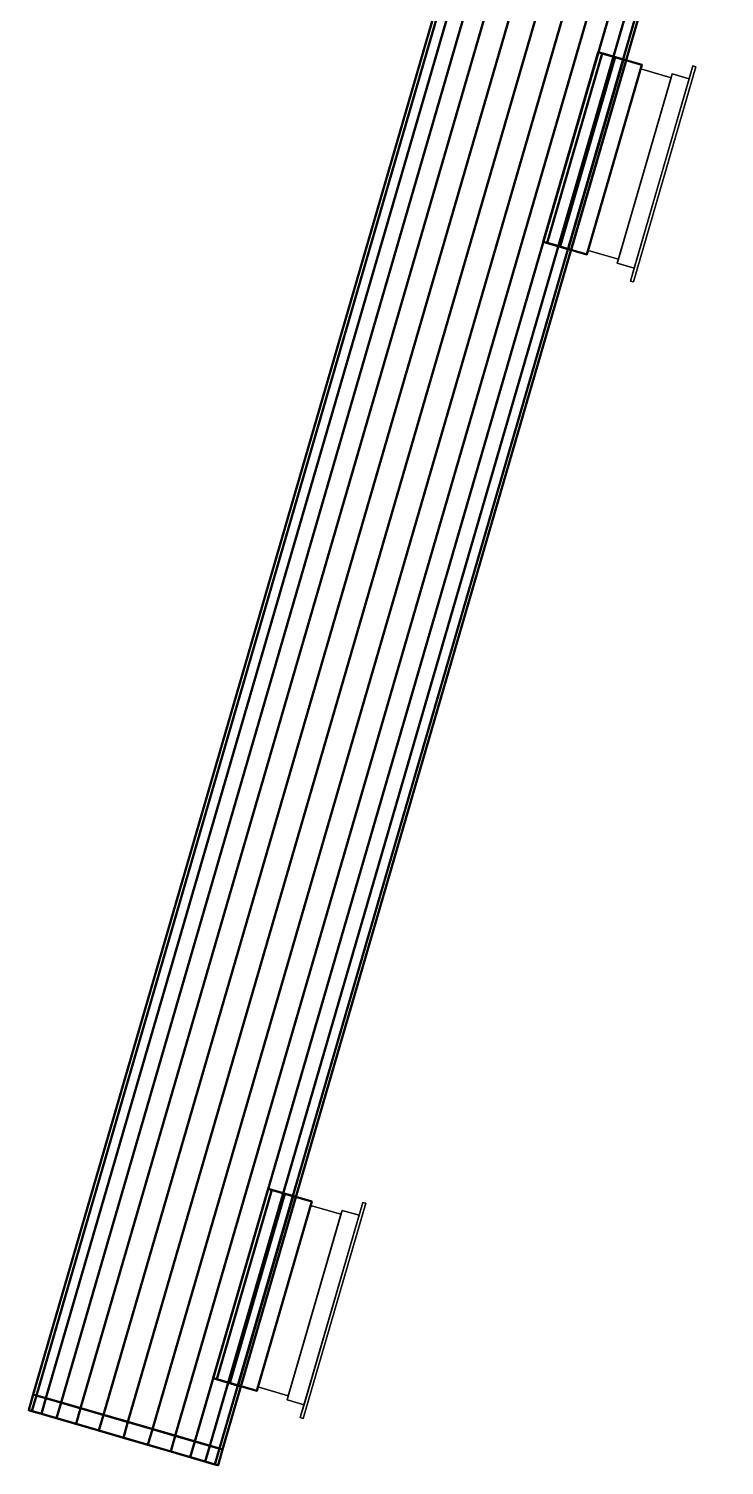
# Model space of a CAD drawing. Header units: inches. Extents: x -1654 to 1344, y -1538 to 36.
# Drawn here: x 923.3 to 965.6, y -1065.7 to -978.3 of the extents above; entities that cross this region are included whole.
import ezdxf

# ---------------------------------------------------------------- set-up
doc = ezdxf.new("R2010")
doc.units = ezdxf.units.IN
doc.header["$MEASUREMENT"] = 0
doc.linetypes.add('Center', pattern=[1.25, 0.25, -0.1875, 0.625, -0.1875])
for name, color, linetype, lineweight in [('M-HVAC-CDFF', 3, 'Continuous', 30), ('M-HVAC-CDFF-SA', 3, 'Continuous', 30), ('M-HVAC-DUCT', 1, 'Center', 30), ('M-HVAC-DUCT-SA', 1, 'Continuous', 50)]:
    doc.layers.add(name, color=color, linetype=linetype, lineweight=lineweight)

# ---------------------------------------------------------------- blocks, each defined once
blk = doc.blocks.new('Round Endcap - Standard-694799-_3D_')
at = {"layer": 'M-HVAC-DUCT', "color": 8, "linetype": 'Continuous', "lineweight": 50}
mesh = blk.add_polyface(dxfattribs=at)
corners = [(0, 0, 6), (0, 1.553, 5.796), (0, 3, 5.196), (0, 4.243, 4.243), (0, 5.196, 3), (0, 5.796, 1.553), (0, 6), (0, 5.796, -1.553), (0, 5.196, -3), (0, 4.243, -4.243), (0, 3, -5.196), (0, 1.553, -5.796), (0, 0, -6), (0, -1.553, -5.796), (0, -3, -5.196), (0, -4.243, -4.243), (0, -5.196, -3), (0, -5.796, -1.553), (0, -6), (0, -5.796, 1.553), (0, -5.196, 3), (0, -4.243, 4.243), (0, -3, 5.196), (0, -1.553, 5.796)]
mesh.append_faces([[corners[k] for k in face] for face in [(2, 12, 1), (3, 6, 2)]], dxfattribs={"vtx0": -1, "vtx1": -1, "color": 8})
mesh.append_faces([[corners[k] for k in face] for face in [(12, 17, 0, 1)]], dxfattribs={"vtx0": -1, "vtx1": -1, "vtx3": -1, "color": 8})
mesh.append_faces([[corners[k] for k in face] for face in [(17, 21, 22)]], dxfattribs={"vtx0": -1, "vtx2": -1, "color": 8})
mesh.append_faces([[corners[k] for k in face] for face in [(12, 7, 8, 9)]], dxfattribs={"vtx0": -1, "vtx3": -1, "color": 8})
mesh.append_faces([[corners[k] for k in face] for face in [(18, 19, 17)]], dxfattribs={"vtx1": -1, "color": 8})
mesh.append_faces([[corners[k] for k in face] for face in [(20, 21, 17, 19)]], dxfattribs={"vtx1": -1, "vtx2": -1, "color": 8})
mesh.append_faces([[corners[k] for k in face] for face in [(6, 7, 12, 2)]], dxfattribs={"vtx1": -1, "vtx2": -1, "vtx3": -1, "color": 8})
mesh.append_faces([[corners[k] for k in face] for face in [(10, 11, 12, 9), (4, 5, 6, 3)]], dxfattribs={"vtx2": -1, "color": 8})
mesh.append_faces([[corners[k] for k in face] for face in [(12, 13, 14, 17), (22, 23, 0, 17)]], dxfattribs={"vtx2": -1, "vtx3": -1, "color": 8})
mesh.append_faces([[corners[k] for k in face] for face in [(14, 15, 16, 17)]], dxfattribs={"vtx3": -1, "color": 8})
mesh = blk.add_polyface(dxfattribs=at)
corners = [(0, 6), (0, 5.796, 1.553), (0, 5.196, 3), (0, 4.243, 4.243), (0, 3, 5.196), (0, 1.553, 5.796), (0, 0, 6), (1, 0, 6), (1, 1.553, 5.796), (1, 3, 5.196), (1, 4.243, 4.243), (1, 5.196, 3), (1, 5.796, 1.553), (1, 6)]
mesh.append_faces([[corners[k] for k in face] for face in [(1, 12, 13, 0)]], dxfattribs={"vtx0": -1, "color": 8})
mesh.append_faces([[corners[k] for k in face] for face in [(5, 8, 9, 4), (10, 3, 4, 9), (2, 11, 12, 1), (11, 2, 3, 10)]], dxfattribs={"vtx0": -1, "vtx2": -1, "color": 8})
mesh.append_faces([[corners[k] for k in face] for face in [(6, 7, 8, 5)]], dxfattribs={"vtx2": -1, "color": 8})
mesh = blk.add_polyface(dxfattribs=at)
corners = [(0, 0, -6), (0, 1.553, -5.796), (0, 3, -5.196), (0, 4.243, -4.243), (0, 5.196, -3), (0, 5.796, -1.553), (0, 6), (1, 6), (1, 5.796, -1.553), (1, 5.196, -3), (1, 4.243, -4.243), (1, 3, -5.196), (1, 1.553, -5.796), (1, 0, -6)]
mesh.append_faces([[corners[k] for k in face] for face in [(5, 8, 9, 4), (10, 3, 4, 9), (2, 11, 12, 1), (11, 2, 3, 10)]], dxfattribs={"vtx0": -1, "vtx2": -1, "color": 8})
mesh.append_faces([[corners[k] for k in face] for face in [(6, 7, 8, 5)]], dxfattribs={"vtx2": -1, "color": 8})
mesh.append_faces([[corners[k] for k in face] for face in [(12, 13, 0, 1)]], dxfattribs={"vtx3": -1, "color": 8})
mesh = blk.add_polyface(dxfattribs=at)
corners = [(1, 0, 6), (1, -1.553, 5.796), (1, -3, 5.196), (1, -4.243, 4.243), (1, -5.196, 3), (1, -5.796, 1.553), (1, -6), (1, -5.796, -1.553), (1, -5.196, -3), (1, -4.243, -4.243), (1, -3, -5.196), (1, -1.553, -5.796), (1, 0, -6), (1, 1.553, -5.796), (1, 3, -5.196), (1, 4.243, -4.243), (1, 5.196, -3), (1, 5.796, -1.553), (1, 6), (1, 5.796, 1.553), (1, 5.196, 3), (1, 4.243, 4.243), (1, 3, 5.196), (1, 1.553, 5.796)]
mesh.append_faces([[corners[k] for k in face] for face in [(10, 8, 9), (6, 3, 4, 5)]], dxfattribs={"vtx0": -1, "color": 8})
mesh.append_faces([[corners[k] for k in face] for face in [(23, 11, 22)]], dxfattribs={"vtx0": -1, "vtx1": -1, "color": 8})
mesh.append_faces([[corners[k] for k in face] for face in [(6, 23, 1, 2)]], dxfattribs={"vtx0": -1, "vtx1": -1, "vtx3": -1, "color": 8})
mesh.append_faces([[corners[k] for k in face] for face in [(17, 21, 22), (6, 2, 3)]], dxfattribs={"vtx0": -1, "vtx2": -1, "color": 8})
mesh.append_faces([[corners[k] for k in face] for face in [(11, 16, 17, 22), (6, 10, 11, 23)]], dxfattribs={"vtx0": -1, "vtx2": -1, "vtx3": -1, "color": 8})
mesh.append_faces([[corners[k] for k in face] for face in [(17, 19, 20, 21)]], dxfattribs={"vtx0": -1, "vtx3": -1, "color": 8})
mesh.append_faces([[corners[k] for k in face] for face in [(15, 16, 11, 14)]], dxfattribs={"vtx1": -1, "vtx2": -1, "color": 8})
mesh.append_faces([[corners[k] for k in face] for face in [(23, 0, 1), (17, 18, 19)]], dxfattribs={"vtx2": -1, "color": 8})
mesh.append_faces([[corners[k] for k in face] for face in [(6, 7, 8, 10)]], dxfattribs={"vtx2": -1, "vtx3": -1, "color": 8})
mesh.append_faces([[corners[k] for k in face] for face in [(11, 12, 13, 14)]], dxfattribs={"vtx3": -1, "color": 8})
mesh = blk.add_polyface(dxfattribs=at)
corners = [(0, -6), (0, -5.796, -1.553), (0, -5.196, -3), (0, -4.243, -4.243), (0, -3, -5.196), (0, -1.553, -5.796), (0, 0, -6), (1, 0, -6), (1, -1.553, -5.796), (1, -3, -5.196), (1, -4.243, -4.243), (1, -5.196, -3), (1, -5.796, -1.553), (1, -6)]
mesh.append_faces([[corners[k] for k in face] for face in [(1, 12, 13, 0)]], dxfattribs={"vtx0": -1, "color": 8})
mesh.append_faces([[corners[k] for k in face] for face in [(5, 8, 9, 4), (10, 3, 4, 9), (2, 11, 12, 1), (11, 2, 3, 10)]], dxfattribs={"vtx0": -1, "vtx2": -1, "color": 8})
mesh.append_faces([[corners[k] for k in face] for face in [(6, 7, 8, 5)]], dxfattribs={"vtx2": -1, "color": 8})
mesh = blk.add_polyface(dxfattribs=at)
corners = [(0, 0, 6), (0, -1.553, 5.796), (0, -3, 5.196), (0, -4.243, 4.243), (0, -5.196, 3), (0, -5.796, 1.553), (0, -6), (1, -6), (1, -5.796, 1.553), (1, -5.196, 3), (1, -4.243, 4.243), (1, -3, 5.196), (1, -1.553, 5.796), (1, 0, 6)]
mesh.append_faces([[corners[k] for k in face] for face in [(1, 12, 13, 0)]], dxfattribs={"vtx0": -1, "color": 8})
mesh.append_faces([[corners[k] for k in face] for face in [(5, 8, 9, 4), (10, 3, 4, 9), (2, 11, 12, 1), (11, 2, 3, 10)]], dxfattribs={"vtx0": -1, "vtx2": -1, "color": 8})
mesh.append_faces([[corners[k] for k in face] for face in [(6, 7, 8, 5)]], dxfattribs={"vtx2": -1, "color": 8})
blk = doc.blocks.new('Supply Diffuser - Sidewall - 12 x 8-950981-_3D_')
at = {"layer": 'M-HVAC-CDFF'}
mesh = blk.add_polyface(dxfattribs=at)
corners = [(-5.75, 3, 3.75), (5.75, 3, 3.75), (5.75, 3, -3.75), (-5.75, 3, -3.75)]
mesh.append_faces([[corners[k] for k in face] for face in [(2, 3, 0, 1)]])
mesh = blk.add_polyface(dxfattribs=at)
corners = [(-5.75, 3, 3.75), (-5.75, 3, -3.75), (-5.75, 1.078125, -3.75), (-5.75, 1.078125, 3.75)]
mesh.append_faces([[corners[k] for k in face] for face in [(2, 3, 0, 1)]])
mesh = blk.add_polyface(dxfattribs=at)
corners = [(-5.75, 3, -3.75), (5.75, 3, -3.75), (5.75, 1.078125, -3.75), (-5.75, 1.078125, -3.75)]
mesh.append_faces([[corners[k] for k in face] for face in [(2, 3, 0, 1)]])
mesh = blk.add_polyface(dxfattribs=at)
corners = [(5.75, 3, 3.75), (-5.75, 3, 3.75), (-5.75, 1.078125, 3.75), (5.75, 1.078125, 3.75)]
mesh.append_faces([[corners[k] for k in face] for face in [(2, 3, 0, 1)]])
mesh = blk.add_polyface(dxfattribs=at)
corners = [(5.75, 3, -3.75), (5.75, 3, 3.75), (5.75, 1.078125, 3.75), (5.75, 1.078125, -3.75)]
mesh.append_faces([[corners[k] for k in face] for face in [(2, 3, 0, 1)]])
mesh = blk.add_polyface(dxfattribs=at)
corners = [(-6, 1.078125, 4), (6, 1.078125, 4), (6, 1.078125, -4), (-6, 1.078125, -4), (-5.75, 1.078125, 3.75), (-5.75, 1.078125, -3.75), (5.75, 1.078125, -3.75), (5.75, 1.078125, 3.75)]
mesh.append_faces([[corners[k] for k in face] for face in [(3, 5, 6, 2), (2, 6, 7, 1)]], dxfattribs={"vtx0": -1, "vtx2": -1})
mesh.append_faces([[corners[k] for k in face] for face in [(4, 5, 3, 0), (7, 4, 0, 1)]], dxfattribs={"vtx1": -1, "vtx3": -1})
mesh = blk.add_polyface(dxfattribs=at)
corners = [(-6, 1.078125, 4), (-6, 1.078125, -4), (-6, 0, -4), (-6, 0, 4)]
mesh.append_faces([[corners[k] for k in face] for face in [(2, 3, 0, 1)]])
mesh = blk.add_polyface(dxfattribs=at)
corners = [(-6, 1.078125, -4), (6, 1.078125, -4), (6, 0, -4), (-6, 0, -4)]
mesh.append_faces([[corners[k] for k in face] for face in [(2, 3, 0, 1)]])
mesh = blk.add_polyface(dxfattribs=at)
corners = [(6, 1.078125, 4), (-6, 1.078125, 4), (-6, 0, 4), (6, 0, 4)]
mesh.append_faces([[corners[k] for k in face] for face in [(2, 3, 0, 1)]])
mesh = blk.add_polyface(dxfattribs=at)
corners = [(6, 1.078125, -4), (6, 1.078125, 4), (6, 0, 4), (6, 0, -4)]
mesh.append_faces([[corners[k] for k in face] for face in [(2, 3, 0, 1)]])
mesh = blk.add_polyface(dxfattribs=at)
corners = [(6.8125, 0, 4.8125), (6.8125, 0, -4.8125), (-6.8125, 0, -4.8125), (-6.8125, 0, 4.8125), (-6, 0, 4), (-6, 0, -4), (6, 0, -4), (6, 0, 4)]
mesh.append_faces([[corners[k] for k in face] for face in [(3, 4, 5, 2), (2, 5, 6, 1)]], dxfattribs={"vtx0": -1, "vtx2": -1})
mesh.append_faces([[corners[k] for k in face] for face in [(7, 4, 3, 0), (6, 7, 0, 1)]], dxfattribs={"vtx1": -1, "vtx3": -1})
mesh = blk.add_polyface(dxfattribs=at)
corners = [(-6.8125, -0.1875, 4.8125), (6.8125, -0.1875, 4.8125), (6.8125, 0, 4.8125), (-6.8125, 0, 4.8125)]
mesh.append_faces([[corners[k] for k in face] for face in [(3, 0, 1, 2)]])
mesh = blk.add_polyface(dxfattribs=at)
corners = [(-6.8125, -0.1875, -4.8125), (-6.8125, -0.1875, 4.8125), (-6.8125, 0, 4.8125), (-6.8125, 0, -4.8125)]
mesh.append_faces([[corners[k] for k in face] for face in [(0, 1, 2, 3)]])
mesh = blk.add_polyface(dxfattribs=at)
corners = [(6.8125, -0.1875, -4.8125), (-6.8125, -0.1875, -4.8125), (-6.8125, 0, -4.8125), (6.8125, 0, -4.8125)]
mesh.append_faces([[corners[k] for k in face] for face in [(3, 0, 1, 2)]])
mesh = blk.add_polyface(dxfattribs=at)
corners = [(6.8125, -0.1875, 4.8125), (-6.8125, -0.1875, 4.8125), (-6.8125, -0.1875, -4.8125), (6.8125, -0.1875, -4.8125)]
mesh.append_faces([[corners[k] for k in face] for face in [(3, 0, 1, 2)]])
mesh = blk.add_polyface(dxfattribs=at)
corners = [(6.8125, -0.1875, 4.8125), (6.8125, -0.1875, -4.8125), (6.8125, 0, -4.8125), (6.8125, 0, 4.8125)]
mesh.append_faces([[corners[k] for k in face] for face in [(0, 1, 2, 3)]])
blk = doc.blocks.new('Supply Diffuser - Sidewall - 12 x 8-950978-_3D_')
at = {"layer": 'M-HVAC-CDFF'}
mesh = blk.add_polyface(dxfattribs=at)
corners = [(-5.75, 3, 3.75), (5.75, 3, 3.75), (5.75, 3, -3.75), (-5.75, 3, -3.75)]
mesh.append_faces([[corners[k] for k in face] for face in [(2, 3, 0, 1)]])
mesh = blk.add_polyface(dxfattribs=at)
corners = [(-5.75, 3, 3.75), (-5.75, 3, -3.75), (-5.75, 1.078125, -3.75), (-5.75, 1.078125, 3.75)]
mesh.append_faces([[corners[k] for k in face] for face in [(2, 3, 0, 1)]])
mesh = blk.add_polyface(dxfattribs=at)
corners = [(-5.75, 3, -3.75), (5.75, 3, -3.75), (5.75, 1.078125, -3.75), (-5.75, 1.078125, -3.75)]
mesh.append_faces([[corners[k] for k in face] for face in [(2, 3, 0, 1)]])
mesh = blk.add_polyface(dxfattribs=at)
corners = [(5.75, 3, 3.75), (-5.75, 3, 3.75), (-5.75, 1.078125, 3.75), (5.75, 1.078125, 3.75)]
mesh.append_faces([[corners[k] for k in face] for face in [(2, 3, 0, 1)]])
mesh = blk.add_polyface(dxfattribs=at)
corners = [(5.75, 3, -3.75), (5.75, 3, 3.75), (5.75, 1.078125, 3.75), (5.75, 1.078125, -3.75)]
mesh.append_faces([[corners[k] for k in face] for face in [(2, 3, 0, 1)]])
mesh = blk.add_polyface(dxfattribs=at)
corners = [(-6, 1.078125, 4), (6, 1.078125, 4), (6, 1.078125, -4), (-6, 1.078125, -4), (-5.75, 1.078125, 3.75), (-5.75, 1.078125, -3.75), (5.75, 1.078125, -3.75), (5.75, 1.078125, 3.75)]
mesh.append_faces([[corners[k] for k in face] for face in [(3, 5, 6, 2), (2, 6, 7, 1)]], dxfattribs={"vtx0": -1, "vtx2": -1})
mesh.append_faces([[corners[k] for k in face] for face in [(4, 5, 3, 0), (7, 4, 0, 1)]], dxfattribs={"vtx1": -1, "vtx3": -1})
mesh = blk.add_polyface(dxfattribs=at)
corners = [(-6, 1.078125, 4), (-6, 1.078125, -4), (-6, 0, -4), (-6, 0, 4)]
mesh.append_faces([[corners[k] for k in face] for face in [(2, 3, 0, 1)]])
mesh = blk.add_polyface(dxfattribs=at)
corners = [(-6, 1.078125, -4), (6, 1.078125, -4), (6, 0, -4), (-6, 0, -4)]
mesh.append_faces([[corners[k] for k in face] for face in [(2, 3, 0, 1)]])
mesh = blk.add_polyface(dxfattribs=at)
corners = [(6, 1.078125, 4), (-6, 1.078125, 4), (-6, 0, 4), (6, 0, 4)]
mesh.append_faces([[corners[k] for k in face] for face in [(2, 3, 0, 1)]])
mesh = blk.add_polyface(dxfattribs=at)
corners = [(6, 1.078125, -4), (6, 1.078125, 4), (6, 0, 4), (6, 0, -4)]
mesh.append_faces([[corners[k] for k in face] for face in [(2, 3, 0, 1)]])
mesh = blk.add_polyface(dxfattribs=at)
corners = [(6.8125, 0, 4.8125), (6.8125, 0, -4.8125), (-6.8125, 0, -4.8125), (-6.8125, 0, 4.8125), (-6, 0, 4), (-6, 0, -4), (6, 0, -4), (6, 0, 4)]
mesh.append_faces([[corners[k] for k in face] for face in [(3, 4, 5, 2), (2, 5, 6, 1)]], dxfattribs={"vtx0": -1, "vtx2": -1})
mesh.append_faces([[corners[k] for k in face] for face in [(7, 4, 3, 0), (6, 7, 0, 1)]], dxfattribs={"vtx1": -1, "vtx3": -1})
mesh = blk.add_polyface(dxfattribs=at)
corners = [(-6.8125, -0.1875, 4.8125), (6.8125, -0.1875, 4.8125), (6.8125, 0, 4.8125), (-6.8125, 0, 4.8125)]
mesh.append_faces([[corners[k] for k in face] for face in [(3, 0, 1, 2)]])
mesh = blk.add_polyface(dxfattribs=at)
corners = [(-6.8125, -0.1875, -4.8125), (-6.8125, -0.1875, 4.8125), (-6.8125, 0, 4.8125), (-6.8125, 0, -4.8125)]
mesh.append_faces([[corners[k] for k in face] for face in [(0, 1, 2, 3)]])
mesh = blk.add_polyface(dxfattribs=at)
corners = [(6.8125, -0.1875, -4.8125), (-6.8125, -0.1875, -4.8125), (-6.8125, 0, -4.8125), (6.8125, 0, -4.8125)]
mesh.append_faces([[corners[k] for k in face] for face in [(3, 0, 1, 2)]])
mesh = blk.add_polyface(dxfattribs=at)
corners = [(6.8125, -0.1875, 4.8125), (-6.8125, -0.1875, 4.8125), (-6.8125, -0.1875, -4.8125), (6.8125, -0.1875, -4.8125)]
mesh.append_faces([[corners[k] for k in face] for face in [(3, 0, 1, 2)]])
mesh = blk.add_polyface(dxfattribs=at)
corners = [(6.8125, -0.1875, 4.8125), (6.8125, -0.1875, -4.8125), (6.8125, 0, -4.8125), (6.8125, 0, 4.8125)]
mesh.append_faces([[corners[k] for k in face] for face in [(0, 1, 2, 3)]])
blk = doc.blocks.new('Rectangular Takeoff - Standard-917251-_3D_')
at = {"layer": 'M-HVAC-DUCT', "color": 8, "linetype": 'Continuous', "lineweight": 50}
mesh = blk.add_polyface(dxfattribs=at)
corners = [(-1.768, 6, 4), (-1.768, 6, -4), (-1.768, -6, -4), (-1.768, -6, 4)]
mesh.append_faces([[corners[k] for k in face] for face in [(0, 1, 2, 3)]], dxfattribs={"color": 8})
mesh = blk.add_polyface(dxfattribs=at)
corners = [(-1.768, 6, -4), (-1.768, 6, 4), (1, 6, 4), (1, 6, -4)]
mesh.append_faces([[corners[k] for k in face] for face in [(3, 0, 1, 2)]], dxfattribs={"color": 8})
mesh = blk.add_polyface(dxfattribs=at)
corners = [(-1.768, -6, -4), (-1.768, 6, -4), (1, 6, -4), (1, -6, -4)]
mesh.append_faces([[corners[k] for k in face] for face in [(0, 1, 2, 3)]], dxfattribs={"color": 8})
mesh = blk.add_polyface(dxfattribs=at)
corners = [(1, 6, 4), (-1.768, 6, 4), (-1.768, -6, 4), (1, -6, 4)]
mesh.append_faces([[corners[k] for k in face] for face in [(0, 1, 2, 3)]], dxfattribs={"color": 8})
mesh = blk.add_polyface(dxfattribs=at)
corners = [(1, 6, 4), (1, -6, 4), (1, -6, -4), (1, 6, -4)]
mesh.append_faces([[corners[k] for k in face] for face in [(2, 3, 0, 1)]], dxfattribs={"color": 8})
mesh = blk.add_polyface(dxfattribs=at)
corners = [(-1.768, -6, 4), (-1.768, -6, -4), (1, -6, -4), (1, -6, 4)]
mesh.append_faces([[corners[k] for k in face] for face in [(0, 1, 2, 3)]], dxfattribs={"color": 8})

msp = doc.modelspace()

# ---------------------------------------------------------------- linework, layer by layer
at = {"layer": 'M-HVAC-DUCT', "color": 5}
for p, q in [((959.846, -958.05, 1332), (929.306, -1063.103, 1332)), ((959.846, -958.05, 1332), (929.306, -1063.103, 1332)), ((929.306, -1063.103, 1332), (929.027, -1064.063, 1332))]:
    msp.add_line(p, q, dxfattribs=at)

# ---------------------------------------------------------------- block references
at = {"layer": 'M-HVAC-CDFF-SA', "rotation": 73.7901312840833}
for name, p in [('Supply Diffuser - Sidewall - 12 x 8-950978-_3D_', (961.8, -987.154, 1332)), ('Supply Diffuser - Sidewall - 12 x 8-950981-_3D_', (941.7, -1056.292, 1332))]:
    msp.add_blockref(name, p, dxfattribs=at)
at = {"layer": 'M-HVAC-DUCT-SA', "color": 8, "extrusion": (0, 0, -1), "rotation": 196.2098687159166}
for p in [(-957.959, -986.037, -1332), (-937.859, -1055.175, -1332)]:
    msp.add_blockref('Rectangular Takeoff - Standard-917251-_3D_', p, dxfattribs=at)
at = {"layer": 'M-HVAC-DUCT-SA', "color": 8, "rotation": 253.7901312840834}
msp.add_blockref('Round Endcap - Standard-694799-_3D_', (929.306, -1063.103, 1332), dxfattribs=at)

# ---------------------------------------------------------------- meshes
at = {"layer": 'M-HVAC-DUCT-SA', "color": 8}
mesh = msp.add_polyface(dxfattribs=at)
corners = [(959.846, -958.05, 1338), (958.355, -957.616, 1337.796), (956.966, -957.212, 1337.196), (955.773, -956.866, 1336.243), (954.857, -956.599, 1335), (954.281, -956.432, 1333.553), (954.085, -956.375, 1332), (923.545, -1061.428, 1332), (923.741, -1061.485, 1333.553), (924.317, -1061.652, 1335), (925.232, -1061.918, 1336.243), (926.425, -1062.265, 1337.196), (927.815, -1062.669, 1337.796), (929.306, -1063.103, 1338)]
mesh.append_faces([[corners[k] for k in face] for face in [(8, 9, 4, 5), (3, 4, 9, 10), (11, 12, 1, 2), (2, 3, 10, 11)]], dxfattribs={"vtx1": -1, "vtx3": -1, "color": 8})
mesh.append_faces([[corners[k] for k in face] for face in [(6, 7, 8, 5)]], dxfattribs={"vtx2": -1, "color": 8})
mesh.append_faces([[corners[k] for k in face] for face in [(12, 13, 0, 1)]], dxfattribs={"vtx3": -1, "color": 8})
mesh = msp.add_polyface(dxfattribs=at)
corners = [(954.085, -956.375, 1332), (954.281, -956.432, 1330.447), (954.857, -956.599, 1329), (955.773, -956.866, 1327.757), (956.966, -957.212, 1326.804), (958.355, -957.616, 1326.204), (959.846, -958.05, 1326), (929.306, -1063.103, 1326), (927.815, -1062.669, 1326.204), (926.425, -1062.265, 1326.804), (925.232, -1061.918, 1327.757), (924.317, -1061.652, 1329), (923.741, -1061.485, 1330.447), (923.545, -1061.428, 1332)]
mesh.append_faces([[corners[k] for k in face] for face in [(7, 8, 5, 6)]], dxfattribs={"vtx1": -1, "color": 8})
mesh.append_faces([[corners[k] for k in face] for face in [(8, 9, 4, 5), (3, 4, 9, 10), (11, 12, 1, 2), (2, 3, 10, 11)]], dxfattribs={"vtx1": -1, "vtx3": -1, "color": 8})
mesh.append_faces([[corners[k] for k in face] for face in [(12, 13, 0, 1)]], dxfattribs={"vtx3": -1, "color": 8})
mesh = msp.add_polyface(dxfattribs=at)
corners = [(965.608, -959.725, 1332), (965.412, -959.668, 1333.553), (964.836, -959.5, 1335), (963.92, -959.234, 1336.243), (962.727, -958.887, 1337.196), (961.338, -958.483, 1337.796), (959.846, -958.05, 1338), (929.306, -1063.103, 1338), (930.797, -1063.536, 1337.796), (932.187, -1063.94, 1337.196), (933.38, -1064.287, 1336.243), (934.296, -1064.553, 1335), (934.871, -1064.721, 1333.553), (935.068, -1064.778, 1332)]
mesh.append_faces([[corners[k] for k in face] for face in [(7, 8, 5, 6)]], dxfattribs={"vtx1": -1, "color": 8})
mesh.append_faces([[corners[k] for k in face] for face in [(8, 9, 4, 5), (3, 4, 9, 10), (11, 12, 1, 2), (2, 3, 10, 11)]], dxfattribs={"vtx1": -1, "vtx3": -1, "color": 8})
mesh.append_faces([[corners[k] for k in face] for face in [(12, 13, 0, 1)]], dxfattribs={"vtx3": -1, "color": 8})
mesh = msp.add_polyface(dxfattribs=at)
corners = [(959.846, -958.05, 1326), (961.338, -958.483, 1326.204), (962.727, -958.887, 1326.804), (963.92, -959.234, 1327.757), (964.836, -959.5, 1329), (965.412, -959.668, 1330.447), (965.608, -959.725, 1332), (935.068, -1064.778, 1332), (934.871, -1064.721, 1330.447), (934.296, -1064.553, 1329), (933.38, -1064.287, 1327.757), (932.187, -1063.94, 1326.804), (930.797, -1063.536, 1326.204), (929.306, -1063.103, 1326)]
mesh.append_faces([[corners[k] for k in face] for face in [(7, 8, 5, 6)]], dxfattribs={"vtx1": -1, "color": 8})
mesh.append_faces([[corners[k] for k in face] for face in [(8, 9, 4, 5), (3, 4, 9, 10), (11, 12, 1, 2), (2, 3, 10, 11)]], dxfattribs={"vtx1": -1, "vtx3": -1, "color": 8})
mesh.append_faces([[corners[k] for k in face] for face in [(12, 13, 0, 1)]], dxfattribs={"vtx3": -1, "color": 8})
mesh = msp.add_polyface(dxfattribs=at)
corners = [(954.586, -991.305, 1328), (954.586, -991.305, 1336), (957.936, -979.782, 1336), (957.936, -979.782, 1328)]
mesh.append_faces([[corners[k] for k in face] for face in [(0, 1, 2, 3)]], dxfattribs={"color": 8})
mesh = msp.add_polyface(dxfattribs=at)
corners = [(957.936, -979.782, 1336), (954.586, -991.305, 1336), (954.816, -991.372, 1336), (958.166, -979.849, 1336)]
mesh.append_faces([[corners[k] for k in face] for face in [(0, 1, 2, 3)]], dxfattribs={"color": 8})
mesh = msp.add_polyface(dxfattribs=at)
corners = [(954.586, -991.305, 1328), (957.936, -979.782, 1328), (958.166, -979.849, 1328), (954.816, -991.372, 1328)]
mesh.append_faces([[corners[k] for k in face] for face in [(3, 0, 1, 2)]], dxfattribs={"color": 8})
mesh = msp.add_polyface(dxfattribs=at)
corners = [(956.284, -991.799, 1332), (959.633, -980.276, 1332), (959.464, -980.227, 1333.445), (958.965, -980.082, 1334.805), (958.166, -979.849, 1336), (954.816, -991.372, 1336), (955.615, -991.605, 1334.805), (956.114, -991.75, 1333.445)]
mesh.append_faces([[corners[k] for k in face] for face in [(5, 6, 3, 4)]], dxfattribs={"vtx1": -1, "color": 8})
mesh.append_faces([[corners[k] for k in face] for face in [(2, 3, 6, 7)]], dxfattribs={"vtx1": -1, "vtx3": -1, "color": 8})
mesh.append_faces([[corners[k] for k in face] for face in [(7, 0, 1, 2)]], dxfattribs={"vtx3": -1, "color": 8})
mesh = msp.add_polyface(dxfattribs=at)
corners = [(959.633, -980.276, 1332), (956.284, -991.799, 1332), (956.114, -991.75, 1330.555), (955.615, -991.605, 1329.195), (954.816, -991.372, 1328), (958.166, -979.849, 1328), (958.965, -980.082, 1329.195), (959.464, -980.227, 1330.555)]
mesh.append_faces([[corners[k] for k in face] for face in [(1, 2, 7, 0)]], dxfattribs={"vtx1": -1, "color": 8})
mesh.append_faces([[corners[k] for k in face] for face in [(6, 7, 2, 3)]], dxfattribs={"vtx1": -1, "vtx3": -1, "color": 8})
mesh.append_faces([[corners[k] for k in face] for face in [(3, 4, 5, 6)]], dxfattribs={"vtx3": -1, "color": 8})
mesh = msp.add_polyface(dxfattribs=at)
corners = [(957.936, -979.782, 1328), (957.936, -979.782, 1336), (958.166, -979.849, 1336), (958.965, -980.082, 1334.805), (959.464, -980.227, 1333.445), (959.633, -980.276, 1332), (959.464, -980.227, 1330.555), (958.965, -980.082, 1329.195), (958.166, -979.849, 1328)]
mesh.append_faces([[corners[k] for k in face] for face in [(5, 0, 1, 4), (0, 5, 6)]], dxfattribs={"vtx0": -1, "vtx2": -1, "color": 8})
mesh.append_faces([[corners[k] for k in face] for face in [(7, 8, 0, 6)]], dxfattribs={"vtx2": -1, "color": 8})
mesh.append_faces([[corners[k] for k in face] for face in [(1, 2, 3, 4)]], dxfattribs={"vtx3": -1, "color": 8})
mesh = msp.add_polyface(dxfattribs=at)
corners = [(954.586, -991.305, 1336), (954.586, -991.305, 1328), (954.816, -991.372, 1328), (955.615, -991.605, 1329.195), (956.114, -991.75, 1330.555), (956.284, -991.799, 1332), (956.114, -991.75, 1333.445), (955.615, -991.605, 1334.805), (954.816, -991.372, 1336)]
mesh.append_faces([[corners[k] for k in face] for face in [(5, 0, 1, 4), (0, 5, 6)]], dxfattribs={"vtx0": -1, "vtx2": -1, "color": 8})
mesh.append_faces([[corners[k] for k in face] for face in [(7, 8, 0, 6)]], dxfattribs={"vtx2": -1, "color": 8})
mesh.append_faces([[corners[k] for k in face] for face in [(1, 2, 3, 4)]], dxfattribs={"vtx3": -1, "color": 8})
mesh = msp.add_polyface(dxfattribs=at)
corners = [(934.487, -1060.443, 1328), (934.487, -1060.443, 1336), (937.837, -1048.92, 1336), (937.837, -1048.92, 1328)]
mesh.append_faces([[corners[k] for k in face] for face in [(0, 1, 2, 3)]], dxfattribs={"color": 8})
mesh = msp.add_polyface(dxfattribs=at)
corners = [(937.837, -1048.92, 1336), (934.487, -1060.443, 1336), (934.717, -1060.51, 1336), (938.067, -1048.987, 1336)]
mesh.append_faces([[corners[k] for k in face] for face in [(3, 0, 1, 2)]], dxfattribs={"color": 8})
mesh = msp.add_polyface(dxfattribs=at)
corners = [(934.487, -1060.443, 1328), (937.837, -1048.92, 1328), (938.067, -1048.987, 1328), (934.717, -1060.51, 1328)]
mesh.append_faces([[corners[k] for k in face] for face in [(0, 1, 2, 3)]], dxfattribs={"color": 8})
mesh = msp.add_polyface(dxfattribs=at)
corners = [(936.184, -1060.937, 1332), (939.534, -1049.414, 1332), (939.365, -1049.364, 1333.445), (938.866, -1049.219, 1334.805), (938.067, -1048.987, 1336), (934.717, -1060.51, 1336), (935.516, -1060.742, 1334.805), (936.015, -1060.887, 1333.445)]
mesh.append_faces([[corners[k] for k in face] for face in [(5, 6, 3, 4)]], dxfattribs={"vtx1": -1, "color": 8})
mesh.append_faces([[corners[k] for k in face] for face in [(2, 3, 6, 7)]], dxfattribs={"vtx1": -1, "vtx3": -1, "color": 8})
mesh.append_faces([[corners[k] for k in face] for face in [(7, 0, 1, 2)]], dxfattribs={"vtx3": -1, "color": 8})
mesh = msp.add_polyface(dxfattribs=at)
corners = [(939.534, -1049.414, 1332), (936.184, -1060.937, 1332), (936.015, -1060.887, 1330.555), (935.516, -1060.742, 1329.195), (934.717, -1060.51, 1328), (938.067, -1048.987, 1328), (938.866, -1049.219, 1329.195), (939.365, -1049.364, 1330.555)]
mesh.append_faces([[corners[k] for k in face] for face in [(1, 2, 7, 0)]], dxfattribs={"vtx1": -1, "color": 8})
mesh.append_faces([[corners[k] for k in face] for face in [(6, 7, 2, 3)]], dxfattribs={"vtx1": -1, "vtx3": -1, "color": 8})
mesh.append_faces([[corners[k] for k in face] for face in [(3, 4, 5, 6)]], dxfattribs={"vtx3": -1, "color": 8})
mesh = msp.add_polyface(dxfattribs=at)
corners = [(937.837, -1048.92, 1328), (937.837, -1048.92, 1336), (938.067, -1048.987, 1336), (938.866, -1049.219, 1334.805), (939.365, -1049.364, 1333.445), (939.534, -1049.414, 1332), (939.365, -1049.364, 1330.555), (938.866, -1049.219, 1329.195), (938.067, -1048.987, 1328)]
mesh.append_faces([[corners[k] for k in face] for face in [(5, 0, 1, 4), (0, 5, 6)]], dxfattribs={"vtx0": -1, "vtx2": -1, "color": 8})
mesh.append_faces([[corners[k] for k in face] for face in [(7, 8, 0, 6)]], dxfattribs={"vtx2": -1, "color": 8})
mesh.append_faces([[corners[k] for k in face] for face in [(1, 2, 3, 4)]], dxfattribs={"vtx3": -1, "color": 8})
mesh = msp.add_polyface(dxfattribs=at)
corners = [(934.487, -1060.443, 1336), (934.487, -1060.443, 1328), (934.717, -1060.51, 1328), (935.516, -1060.742, 1329.195), (936.015, -1060.887, 1330.555), (936.184, -1060.937, 1332), (936.015, -1060.887, 1333.445), (935.516, -1060.742, 1334.805), (934.717, -1060.51, 1336)]
mesh.append_faces([[corners[k] for k in face] for face in [(5, 0, 1, 4), (0, 5, 6)]], dxfattribs={"vtx0": -1, "vtx2": -1, "color": 8})
mesh.append_faces([[corners[k] for k in face] for face in [(7, 8, 0, 6)]], dxfattribs={"vtx2": -1, "color": 8})
mesh.append_faces([[corners[k] for k in face] for face in [(1, 2, 3, 4)]], dxfattribs={"vtx3": -1, "color": 8})
mesh = msp.add_polyface(dxfattribs=at)
corners = [(923.545, -1061.428, 1332), (923.741, -1061.485, 1330.447), (924.317, -1061.652, 1329), (925.232, -1061.918, 1327.757), (926.425, -1062.265, 1326.804), (927.815, -1062.669, 1326.204), (929.306, -1063.103, 1326), (930.797, -1063.536, 1326.204), (932.187, -1063.94, 1326.804), (933.38, -1064.287, 1327.757), (934.296, -1064.553, 1329), (934.871, -1064.721, 1330.447), (935.068, -1064.778, 1332), (934.871, -1064.721, 1333.553), (934.296, -1064.553, 1335), (933.38, -1064.287, 1336.243), (932.187, -1063.94, 1337.196), (930.797, -1063.536, 1337.796), (929.306, -1063.103, 1338), (927.815, -1062.669, 1337.796), (926.425, -1062.265, 1337.196), (925.232, -1061.918, 1336.243), (924.317, -1061.652, 1335), (923.741, -1061.485, 1333.553)]
mesh.append_faces([[corners[k] for k in face] for face in [(23, 21, 22), (17, 15, 16), (5, 3, 4), (11, 9, 10)]], dxfattribs={"vtx0": -1, "color": 8})
mesh.append_faces([[corners[k] for k in face] for face in [(13, 17, 11, 12), (7, 23, 5, 6)]], dxfattribs={"vtx0": -1, "vtx1": -1, "color": 8})
mesh.append_faces([[corners[k] for k in face] for face in [(7, 11, 23)]], dxfattribs={"vtx0": -1, "vtx1": -1, "vtx2": -1, "color": 8})
mesh.append_faces([[corners[k] for k in face] for face in [(11, 17, 19, 23)]], dxfattribs={"vtx0": -1, "vtx1": -1, "vtx2": -1, "vtx3": -1, "color": 8})
mesh.append_faces([[corners[k] for k in face] for face in [(17, 18, 19)]], dxfattribs={"vtx2": -1, "color": 8})
mesh.append_faces([[corners[k] for k in face] for face in [(19, 20, 21, 23), (13, 14, 15, 17), (23, 0, 1, 5), (1, 2, 3, 5), (7, 8, 9, 11)]], dxfattribs={"vtx2": -1, "vtx3": -1, "color": 8})

doc.saveas('drawing.dxf')
